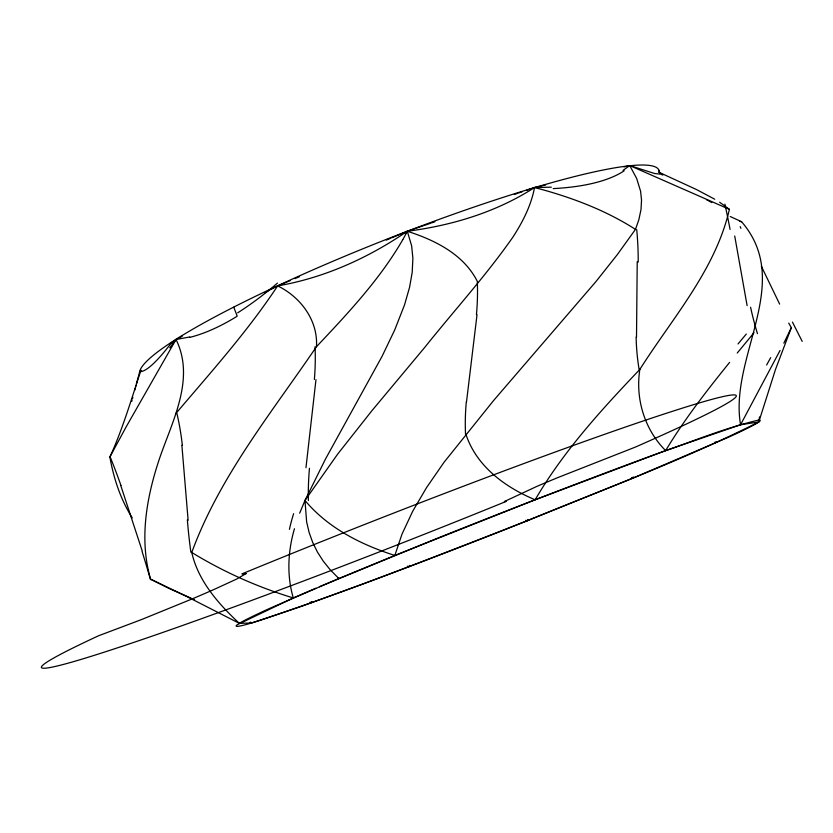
<?xml version="1.0" encoding="UTF-8"?>
<svg xmlns="http://www.w3.org/2000/svg" width="833" height="833" viewBox="0 0 833 833"><rect width="100%" height="100%" fill="white"/><g stroke="black" fill="none" stroke-linecap="round" stroke-linejoin="round"><path stroke-width="1.25" d="M392.124 237.644L407.295 231.251L411.637 245.818L412.887 258.22L412.21 272.287L409.597 287.187L404.536 304.888L394.738 329.889L382.097 356.274L325.495 459.014L304.982 500.446L306.627 521.875L309.126 532.485L312.739 542.543L317.435 552.06L323.204 561.057L330.014 569.543L337.854 577.54M319.414 586.724L434.16 539.565A281.471 8.413 -21.4 0 1 535.14 499.779L553.31 492.772A281.471 8.413 -21.4 0 1 658.882 453.069C691.848 441.729 724.273 428.141 758.259 420.144A281.471 8.413 -21.4 0 1 759.186 421.665L758.79 421.967A281.471 8.413 -21.4 0 1 728.417 437.263L633.569 477.882L502.976 530.392A281.471 8.413 -21.4 0 1 409.065 566.679L405.546 568.012A281.471 8.413 -21.4 0 1 360.897 584.766L302.556 605.955L260.312 620.293L251.524 623.001L239.331 623.334C218.433 603.873 198.244 581.111 191.757 552.466C219.589 476.466 271.454 412.918 316.446 346.736C318.227 320.518 300.557 296.944 277.649 285.896L271.089 289.353M659.247 172.254L659.07 170.421M315.967 379.681L305.971 467.667M466.522 401.766L477.028 314.687M719.66 202.263L729.406 209.354C715.412 270.059 672.346 318.06 639.848 369.404C635.194 398.643 644.555 429.63 665.64 450.601L740.558 424.747L758.79 421.967L775.544 369.331L791.35 327.671L788.716 323.11M759.519 416.927L758.79 421.967C683.778 459.754 604.8 488.846 527.227 520.823C435.836 556.225 344.737 592.586 251.524 623.001L250.025 622.355M131.874 401.225L132.062 400.454M780.063 350.443L740.558 424.747C728.865 356.628 794.286 282.856 741.578 221.724L730.239 216.518M132.457 398.892L132.853 397.331M134.665 390.323L135.081 388.772M135.498 387.21L135.914 385.658M136.331 384.107L139.715 371.705L141.173 370.425M294.455 528.726C287.885 551.123 286.656 575.395 293.278 597.948L237.238 624.729A281.471 8.413 -21.4 0 0 249.025 623.73L249.629 623.563M191.351 598.313L169.016 588.421L150.606 579.185C139.142 539.93 146.369 498.311 158.916 460.305C171.515 422.414 195.786 379.484 176.023 339.479L182.177 336.24M409.513 565.409L409.065 566.679L407.389 566.211M299.661 513.17L304.982 500.446L337.698 454.068L371.882 410.742L424.549 347.632C453.943 310.803 485.826 275.827 512.847 237.207C522.697 221.994 531.173 205.47 534.547 187.519L539.482 186.373M150.606 579.185L186.28 596.272L239.331 623.334A281.471 8.413 -21.4 0 1 270.798 607.903L338.896 578.508L394.832 555.444L401.985 534.172L412.71 511.233L426.59 487.544L444.051 462.263L493.605 400.517L595.98 281.544L617.284 254.659L635.475 229.377L638.859 219.683L641.004 209.52L641.535 200.066L640.587 191.205L636.641 178.397L629.748 165.58L624.011 166.902M132.28 517.897C120.587 499.477 113.673 478.392 109.873 457.005C122.389 429.859 131.479 398.955 140.371 372.07M791.35 327.671L783.832 343.154M414.209 228.877L407.295 231.251L406.816 232.178M109.873 457.005L125.918 427.277L176.023 339.479L189.757 336.98M406.629 232.553L406.14 233.5M405.952 233.875L403.589 238.238M527.987 519.428L527.227 520.823L525.79 520.292M715.932 441.709L715.089 443.239L714.641 442.281M403.38 238.623L403.057 239.196M402.839 239.581C379.786 279.513 347.882 313.364 316.446 346.736M633.267 476.882L632.414 478.361L631.497 477.611M290.28 280.575L277.649 285.896C247.672 331.263 211.228 371.83 176.127 413.199M169.745 347.84L176.023 339.479L172.077 342.977M729.614 362.376C706.78 390.635 684.393 419.426 665.64 450.601L535.14 499.779L394.832 555.444C361.168 544.74 327.963 528.018 304.982 500.446M737.226 353.046L754.032 332.7M639.848 369.404C601.395 409.742 563.347 451.403 535.14 499.779C505.36 487.43 476.299 466.209 465.97 434.357M551.311 187.186L534.547 187.519C496.468 212.134 452.017 225.514 407.295 231.251C368.394 257.928 324.308 277.889 277.649 285.896M623.042 170.369L629.748 165.58L633.59 166.465M264.561 292.799L270.007 289.926M315.842 588.233L293.278 597.948C257.699 587.15 223.463 571.896 191.757 552.466M294.872 278.639L299.474 276.702M386.293 240.102L390.958 238.134M415.355 228.481L423.403 225.712M424.559 225.316L430.297 223.348M431.442 222.952L434.878 221.765M514.346 194.453L517.72 193.298M518.844 192.912L522.208 191.757M526.706 190.216L534.547 187.519C569.855 196.755 604.633 209.604 635.475 229.377M540.711 186.092L545.625 184.968M739.85 221.411L741.578 221.724M407.295 231.251C435.222 240.175 464.314 254.648 477.705 282.168M310.115 602.165L311.761 602.686L311.615 601.634M193.777 599.333L194.578 599.666M192.152 598.656L192.964 598.989M729.406 209.354L629.748 165.58L654.644 173.514L660.225 174.149L659.382 172.514M139.559 372.903A279.003 35.559 -21.5 0 1 401.985 233.292A279.003 35.559 -21.5 0 1 659.236 172.389L696.357 189.487L714.756 199.222M662.808 175.086L659.236 172.389M338.896 578.508L338.115 577.779M250.795 622.126L251.524 623.001M779.646 304.107L761.31 266.175M233.75 307.21L237.061 315.738M120.723 485.389L142.131 550.686M747.118 305.649L734.716 236.02M181.886 445.28L188.123 520.323M636.506 337.084L637.224 261.739M308.366 500.518A259.5 220.12 82.6 0 1 309.459 468.261M477.33 282.168A243.455 235.552 62.8 0 1 476.434 314.614M315.041 346.767A243.246 229.648 75.9 0 1 314.374 379.494M624.188 170.786A203.939 72.606 13.1 0 1 553.216 188.612M661.444 173.951A194.308 57.966 24.5 0 1 661.444 174.649M140.662 371.299A194.141 36.746 -69.1 0 1 140.517 370.008M171.837 342.321A200.534 28.145 -63.2 0 1 140.6 371.622M277.431 283.126A210.437 86.882 -50.7 0 1 237.676 312.833M236.926 316.384A202.679 87.298 -51.9 0 1 189.549 337.417M465.532 434.378A244.048 240.258 -17.2 0 1 466.313 401.745M636.714 229.596A245.891 161.592 71.3 0 1 638.203 262.093M639.109 369.435A230.856 200.753 45.4 0 1 636.141 337.032M724.887 204.127A242.382 45.419 73.1 0 1 730.072 229.419M757.457 333.658A218.371 104.677 59.9 0 1 750.585 307.231M738.007 343.967A348.413 40.984 -54.4 0 1 746.306 334.033M740.891 228.325A228.565 68.868 77.2 0 1 740.193 226.618M802.21 341.384A204.189 12.131 61.9 0 1 792.454 322.079M770.671 357.638A341.009 40.911 -54 0 1 766.62 365M110.216 457.078A205.449 61.715 63.7 0 1 120.962 485.514M142.068 551.404A234.875 34.111 76.2 0 1 150.492 579.622M176.856 413.147A219.464 160.311 65.5 0 1 182.354 445.343M190.872 552.258A245.683 96.92 78.1 0 1 187.363 519.917M289.426 529.351A384.554 218.34 -17.8 0 1 293.622 513.68M706.426 199.639A390.979 88.964 3.7 0 1 711.757 202.586M246.12 573.552L236.572 579.102L213.748 589.608A161.238 7.528 -21.1 0 1 190.861 599.458L141.381 619.617L98.461 635.808A373.278 15.442 -21.4 0 0 115.829 648.376A373.278 15.442 -21.4 0 0 506.152 501.424L504.361 501.549L536.754 486.441A122.274 4.404 -21.5 0 1 557.641 477.653L635.256 447.134A373.278 15.442 -21.4 0 0 673.71 410.908A373.278 15.442 -21.4 0 0 241.945 573.895L246.12 573.552"/></g></svg>
